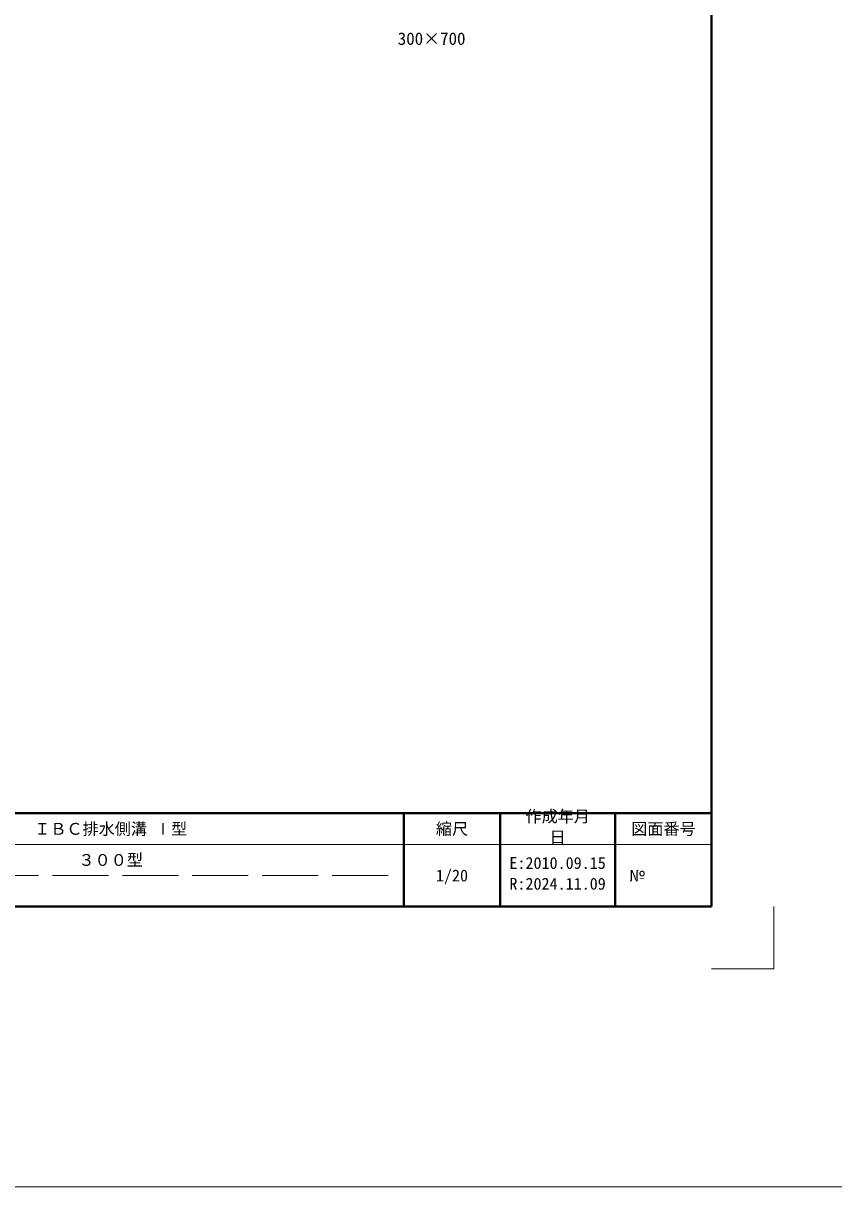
# Model space of a CAD drawing. Units: millimetres at full size; details may follow other scales. Extents: x -1267 to 18002, y -8037 to 14483.
# Drawn here: x 5986 to 8593, y 6643 to 10382 of the extents above; entities that cross this region are included whole.
import ezdxf
from ezdxf.enums import TextEntityAlignment as Align

# ---------------------------------------------------------------- set-up
doc = ezdxf.new("R2010")
doc.units = ezdxf.units.MM
doc.header["$LTSCALE"] = 30
doc.linetypes.add('DASHED', pattern=[7.5, 6, -1.5])
for name, color, linetype, lineweight in [('0_2', 5, 'Continuous', 13), ('Defpoints_3', 1, 'Continuous', 13), ('図枠', 7, 'Continuous', 5)]:
    doc.layers.add(name, color=color, linetype=linetype, lineweight=lineweight)
doc.layers.add('文字', color=7, linetype='Continuous')
doc.styles.add('ＭＳ ゴシック', font='')
doc.styles.add('ＭＳ 明朝', font='')
doc.styles.get('ＭＳ ゴシック').set_extended_font_data('MS Gothic')
doc.styles.get('ＭＳ 明朝').set_extended_font_data('MS Mincho')

msp = doc.modelspace()

# ---------------------------------------------------------------- linework, layer by layer
at = {"layer": '0_2'}
msp.add_line((-1267.22, 6643.28), (18001.66, 6643.28), dxfattribs=at)
at = {"layer": 'Defpoints_3'}
for p in [(8400, 7543.37), (8200, 7343.37)]:
    msp.add_line(p, (8400, 7343.37), dxfattribs=at)
at = {"layer": '図枠', "lineweight": 40}
for p, q in [((8200, 7543.37), (8200, 13083.37)), ((400, 7843.37), (8200, 7843.37)), ((7210, 7543.37), (7210, 7843.37)), ((7520, 7543.37), (7520, 7843.37)), ((7890, 7543.37), (7890, 7843.37)), ((400, 7543.37), (8200, 7543.37))]:
    msp.add_line(p, q, dxfattribs=at)
at = {"layer": '図枠', "lineweight": 13}
msp.add_line((8200, 7743.37), (4925, 7743.37), dxfattribs=at)
at = {"layer": '図枠', "linetype": 'DASHED', "lineweight": 9}
msp.add_line((7160, 7643.37), (5375, 7643.37), dxfattribs=at)

# ---------------------------------------------------------------- texts
at = {"layer": '図枠', "style": 'ＭＳ ゴシック'}
for s, p in [('作成年月', (7601.4, 7852.6)), ('日', (7679.1, 7785.94)), ('E:2010.09.15', (7549.6, 7702.6)), ('R:2024.11.09', (7549.6, 7635.94))]:
    msp.add_text(s, height=37.98, dxfattribs=at).set_placement(p, align=Align.TOP_LEFT)
for s, p in [('ＩＢＣ排水側溝 Ⅰ型', (6267.5, 7793.37)), ('縮尺', (7365, 7793.37)), ('図面番号', (8045, 7793.37)), ('３００型', (6267.5, 7693.37)), ('1/20', (7365, 7643.37))]:
    msp.add_text(s, height=37.98, dxfattribs=at).set_placement(p, align=Align.MIDDLE_CENTER)
msp.add_text('№', height=37.98, dxfattribs=at).set_placement((7934.35, 7643.37), align=Align.MIDDLE_LEFT)
at = {"layer": '文字', "style": 'ＭＳ 明朝'}
msp.add_text('300×700', height=40.03, dxfattribs=at).set_placement((7299.52, 10332.74), align=Align.MIDDLE_CENTER)

doc.saveas('drawing.dxf')
